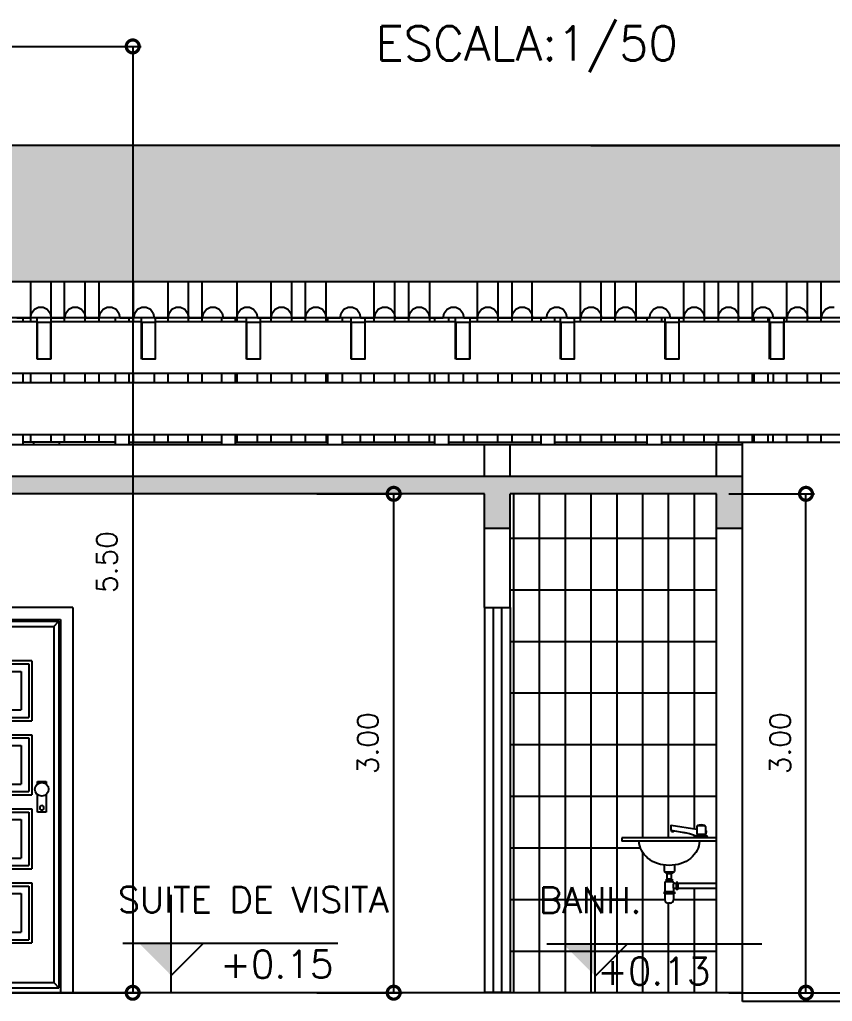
# Model space of a CAD drawing. Extents: x 500 to 638, y 181 to 267.
# Drawn here: x 611.23 to 615.95, y 222.01 to 227.71 of the extents above; entities that cross this region are included whole.
import ezdxf
from ezdxf.enums import TextEntityAlignment as Align

# ---------------------------------------------------------------- set-up
doc = ezdxf.new("R2010")
doc.units = 0
doc.header["$LTSCALE"] = 7
doc.layers.get('0').update_dxf_attribs({"linetype": 'CONTINUOUS'})
doc.layers.get('DEFPOINTS').update_dxf_attribs({"linetype": 'CONTINUOUS'})
for name, color, linetype in [('ACESSÓRIO', 2, 'CONTINUOUS'), ('ALVENARIA', 7, 'CONTINUOUS'), ('COTA', 1, 'CONTINUOUS'), ('HATCH', 30, 'CONTINUOUS'), ('JAPOR', 142, 'CONTINUOUS'), ('TEXTO2', 40, 'CONTINUOUS'), ('TEXTO3', 3, 'CONTINUOUS')]:
    doc.layers.add(name, color=color, linetype=linetype)
doc.styles.add('REGUA60', font='cityb___.ttf', dxfattribs={"width": 1.4})
doc.styles.add('SIMPLEX', font='SIMPLEX.SHX')
doc.dimstyles.new('DIM50', dxfattribs={"dimtxt": 0.12, "dimasz": 0.15, "dimexe": 0.05, "dimexo": 0.09, "dimgap": 0.09, "dimtad": 1, "dimzin": 0, "dimdsep": 46, "dimtxsty": 'SIMPLEX', "dimblk1": 'DOTSMALL', "dimblk2": 'DOTSMALL', "dimsah": 1, "dimcen": 0.09, "dimadec": 0, "dimazin": 0, "dimtfac": 1, "dimtix": 1, "dimtofl": 0, "dimtmove": 2, "dimatfit": 3, "dimldrblk": 'DOTSMALL', "dimfxl": 1, "dimtolj": 1, "dimtzin": 0, "dimarcsym": 0})

# ---------------------------------------------------------------- blocks, each defined once
blk = doc.blocks.new('A$C070D31AF')
at = {"layer": 'JAPOR', "ltscale": 2}
for p, q in [((0.9596, 2.2409), (0, 2.2409)), ((0, 2.2409), (0, 0.0009)), ((0.9596, 2.2409), (0.9596, 0.0009)), ((0.0706, 0.0009), (0.0706, 2.1713)), ((0.0706, 2.1713), (0.8891, 2.1713)), ((0.8891, 2.1713), (0.8891, 0)), ((0.079, 2.1609), (0.879, 2.1609)), ((0.109, 2.1309), (0.079, 2.1609)), ((0.079, 2.1609), (0.079, 0.0309)), ((0.109, 2.1309), (0.109, 0.0609)), ((0.109, 2.1309), (0.849, 2.1309)), ((0.849, 2.1309), (0.879, 2.1609)), ((0.849, 2.1309), (0.849, 0.0609)), ((0.879, 2.1609), (0.879, 0.0309)), ((0.2356, 1.9321), (0.2356, 1.583)), ((0.459, 1.9321), (0.2356, 1.9321)), ((0.2543, 1.9135), (0.2543, 1.6018)), ((0.2543, 1.9135), (0.4403, 1.9135)), ((0.4403, 1.9135), (0.4403, 1.6018)), ((0.459, 1.9321), (0.459, 1.583)), ((0.7225, 1.9321), (0.499, 1.9321)), ((0.499, 1.9321), (0.499, 1.583)), ((0.5178, 1.9135), (0.7037, 1.9135)), ((0.5178, 1.9135), (0.5178, 1.6018)), ((0.7037, 1.9135), (0.7037, 1.6018)), ((0.7225, 1.9321), (0.7225, 1.583)), ((0.2981, 1.8698), (0.2981, 1.6455)), ((0.2981, 1.8698), (0.3965, 1.8698)), ((0.3965, 1.8698), (0.3965, 1.6455)), ((0.5615, 1.8698), (0.66, 1.8698)), ((0.5615, 1.8698), (0.5615, 1.6455)), ((0.66, 1.8698), (0.66, 1.6455)), ((0.2543, 1.6018), (0.4403, 1.6018)), ((0.2981, 1.6455), (0.3965, 1.6455)), ((0.5178, 1.6018), (0.7037, 1.6018)), ((0.5615, 1.6455), (0.66, 1.6455)), ((0.2356, 1.583), (0.459, 1.583)), ((0.499, 1.583), (0.7225, 1.583)), ((0.2356, 1.5018), (0.2356, 1.1525)), ((0.2356, 1.5018), (0.459, 1.5018)), ((0.459, 1.5018), (0.459, 1.1525)), ((0.499, 1.5018), (0.7225, 1.5018)), ((0.499, 1.5018), (0.499, 1.1525)), ((0.7225, 1.5018), (0.7225, 1.1525)), ((0.2543, 1.483), (0.2543, 1.1713)), ((0.2543, 1.483), (0.4403, 1.483)), ((0.2981, 1.4393), (0.2981, 1.215)), ((0.2981, 1.4393), (0.3965, 1.4393)), ((0.3965, 1.4393), (0.3965, 1.215)), ((0.4403, 1.483), (0.4403, 1.1713)), ((0.5178, 1.483), (0.7037, 1.483)), ((0.5178, 1.483), (0.5178, 1.1713)), ((0.5615, 1.4393), (0.66, 1.4393)), ((0.5615, 1.4393), (0.5615, 1.215)), ((0.66, 1.4393), (0.66, 1.215)), ((0.7037, 1.483), (0.7037, 1.1713)), ((0.2981, 1.215), (0.3965, 1.215)), ((0.5615, 1.215), (0.66, 1.215)), ((0.7542, 1.215), (0.7542, 1.2297)), ((0.7542, 1.2297), (0.8051, 1.2297)), ((0.8051, 1.2297), (0.8051, 1.215)), ((0.2356, 1.1525), (0.459, 1.1525)), ((0.2543, 1.1713), (0.4403, 1.1713)), ((0.499, 1.1525), (0.7225, 1.1525)), ((0.5178, 1.1713), (0.7037, 1.1713)), ((0.7542, 1.052), (0.7542, 1.1538)), ((0.8051, 1.1538), (0.8051, 1.052)), ((0.2356, 1.0713), (0.2356, 0.722)), ((0.2356, 1.0713), (0.459, 1.0713)), ((0.2543, 1.0525), (0.2543, 0.7408)), ((0.2543, 1.0525), (0.4403, 1.0525)), ((0.4403, 1.0525), (0.4403, 0.7408)), ((0.459, 1.0713), (0.459, 0.722)), ((0.499, 1.0713), (0.7225, 1.0713)), ((0.499, 1.0713), (0.499, 0.722)), ((0.5178, 1.0525), (0.7037, 1.0525)), ((0.5178, 1.0525), (0.5178, 0.7408)), ((0.7037, 1.0525), (0.7037, 0.7408)), ((0.7225, 1.0713), (0.7225, 0.722)), ((0.8051, 1.052), (0.7542, 1.052)), ((0.2981, 1.0088), (0.2981, 0.7845)), ((0.2981, 1.0088), (0.3965, 1.0088)), ((0.3965, 1.0088), (0.3965, 0.7845)), ((0.5615, 1.0088), (0.66, 1.0088)), ((0.5615, 1.0088), (0.5615, 0.7845)), ((0.66, 1.0088), (0.66, 0.7845)), ((0.2981, 0.7845), (0.3965, 0.7845)), ((0.5615, 0.7845), (0.66, 0.7845)), ((0.2356, 0.722), (0.459, 0.722)), ((0.2543, 0.7408), (0.4403, 0.7408)), ((0.499, 0.722), (0.7225, 0.722)), ((0.5178, 0.7408), (0.7037, 0.7408)), ((0.2356, 0.6408), (0.2356, 0.2915)), ((0.2356, 0.6408), (0.459, 0.6408)), ((0.459, 0.6408), (0.459, 0.2915)), ((0.499, 0.6408), (0.7225, 0.6408)), ((0.499, 0.6408), (0.499, 0.2915)), ((0.7225, 0.6408), (0.7225, 0.2915)), ((0.2543, 0.622), (0.2543, 0.3103)), ((0.2543, 0.622), (0.4403, 0.622)), ((0.2981, 0.5783), (0.2981, 0.354)), ((0.2981, 0.5783), (0.3965, 0.5783)), ((0.3965, 0.5783), (0.3965, 0.354)), ((0.4403, 0.622), (0.4403, 0.3103)), ((0.5178, 0.622), (0.7037, 0.622)), ((0.5178, 0.622), (0.5178, 0.3103)), ((0.5615, 0.5783), (0.66, 0.5783)), ((0.5615, 0.5783), (0.5615, 0.354)), ((0.66, 0.5783), (0.66, 0.354)), ((0.7037, 0.622), (0.7037, 0.3103)), ((0.2981, 0.354), (0.3965, 0.354)), ((0.5615, 0.354), (0.66, 0.354)), ((0.2356, 0.2915), (0.459, 0.2915)), ((0.2543, 0.3103), (0.4403, 0.3103)), ((0.499, 0.2915), (0.7225, 0.2915)), ((0.5178, 0.3103), (0.7037, 0.3103)), ((0.109, 0.0609), (0.079, 0.0309)), ((0.109, 0.0609), (0.849, 0.0609)), ((0.849, 0.0609), (0.879, 0.0309)), ((0.079, 0.0309), (0.879, 0.0309)), ((0.1383, 0.0009), (0.1383, 0)), ((0.9399, 0), (0.9399, 0.0009))]:
    blk.add_line(p, q, dxfattribs=at)
blk.add_circle((0.7796, 1.1844), 0.0398, dxfattribs=at)
blk.add_ellipse((0.7804, 1.0769), major_axis=(0, 0.0145), ratio=0.703678, dxfattribs=at)
blk = doc.blocks.new('A$C6C170713')
at = {"layer": 'ACESSÓRIO'}
for p, q in [((0.2847, 0.45), (0.2832, 0.427)), ((0.2848, 0.4249), (0.3723, 0.409)), ((0.4359, 0.4282), (0.287, 0.4518)), ((0.2873, 0.4163), (0.2884, 0.4222)), ((0.2873, 0.4163), (0.2991, 0.4141)), ((0.2884, 0.4222), (0.3002, 0.42)), ((0.2898, 0.4219), (0.2901, 0.4239)), ((0.2991, 0.4199), (0.2995, 0.4221)), ((0.2991, 0.4141), (0.3002, 0.42)), ((0.4356, 0.4466), (0.4356, 0.4)), ((0.4856, 0.4), (0.4356, 0.4)), ((0.4829, 0.45), (0.4393, 0.45)), ((0.4456, 0.4), (0.4456, 0.3948)), ((0.4756, 0.4), (0.4756, 0.3948)), ((0.4856, 0.4466), (0.4856, 0.4)), ((0.4901, 0.4196), (0.4856, 0.4203)), ((0.4866, 0.3916), (0.4918, 0.4172)), ((0, 0.38), (0, 0.36)), ((0.55, 0.38), (0, 0.38)), ((0.55, 0.36), (0, 0.36)), ((0.4256, 0.3884), (0.4256, 0.38)), ((0.4956, 0.38), (0.4256, 0.38)), ((0.4947, 0.39), (0.4264, 0.39)), ((0.4756, 0.3929), (0.4456, 0.3929)), ((0.4956, 0.3884), (0.4956, 0.38)), ((0.245, 0.2214), (0.245, 0.185)), ((0.3, 0.18), (0.25, 0.18)), ((0.275, 0.18), (0.2575, 0.18)), ((0.2575, 0.18), (0.2575, 0.17)), ((0.2925, 0.18), (0.275, 0.18)), ((0.2925, 0.18), (0.2925, 0.17)), ((0.305, 0.2214), (0.305, 0.185)), ((0.25, 0.12), (0.25, 0.065)), ((0.295, 0.125), (0.255, 0.125)), ((0.275, 0.17), (0.2575, 0.17)), ((0.275, 0.14), (0.2575, 0.14)), ((0.2575, 0.14), (0.2575, 0.13)), ((0.275, 0.13), (0.2575, 0.13)), ((0.26, 0.13), (0.26, 0.125)), ((0.2625, 0.14), (0.2625, 0.17)), ((0.2925, 0.17), (0.275, 0.17)), ((0.2925, 0.14), (0.275, 0.14)), ((0.2925, 0.13), (0.275, 0.13)), ((0.2875, 0.14), (0.2875, 0.17)), ((0.29, 0.13), (0.29, 0.125)), ((0.2925, 0.14), (0.2925, 0.13)), ((0.3, 0.12), (0.3, 0.12)), ((0.3, 0.12), (0.3, 0.12)), ((0.315, 0.115), (0.305, 0.115)), ((0.315, 0.12), (0.315, 0.08)), ((0.325, 0.12), (0.315, 0.12)), ((0.325, 0.12), (0.325, 0.08)), ((0.55, 0.115), (0.325, 0.115)), ((0.245, 0.065), (0.245, 0.055)), ((0.305, 0.065), (0.245, 0.065)), ((0.305, 0.06), (0.245, 0.06)), ((0.3, 0.08), (0.3, 0.065)), ((0.305, 0.085), (0.3036, 0.085)), ((0.315, 0.085), (0.305, 0.085)), ((0.305, 0.065), (0.305, 0.055)), ((0.325, 0.08), (0.315, 0.08)), ((0.55, 0.085), (0.325, 0.085)), ((0.305, 0.055), (0.245, 0.055)), ((0.25, 0.055), (0.25, 0.02)), ((0.28, 0), (0.27, 0)), ((0.3, 0.055), (0.3, 0.02))]:
    blk.add_line(p, q, dxfattribs=at)
blk.add_lwpolyline([(0.45, 0.36, -0.119497), (0.4373, 0.3078, -0.104856), (0.3987, 0.2605, -0.089159), (0.3436, 0.2304, -0.080541), (0.275, 0.2193, -0.080541), (0.2064, 0.2304, -0.089159), (0.1513, 0.2605, -0.104856), (0.1127, 0.3078, -0.119497), (0.1, 0.36, -0.119497)], format="xyb", dxfattribs=at)
for centre, radius, start, end in [((0.2852, 0.4268), 0.002, 176.229, 259.3943), ((0.2867, 0.4498), 0.002, 80.9774, 176.229), ((0.3242, 0.1764), 0.2375, 64.9316, 81.1852), ((0.4406, 0.4466), 0.005, 110.2457, 180), ((0.4606, 0.3924), 0.0628, 69.7543, 110.2457), ((0.4806, 0.4466), 0.005, 0, 69.7543), ((0.4899, 0.4176), 0.002, 348.4582, 82.9774), ((0.4276, 0.3884), 0.002, 101.1509, 180), ((0.4606, 0.2209), 0.1726, 95.5863, 101.1509), ((0.4436, 0.3948), 0.002, 275.5863, 0), ((0.4776, 0.3948), 0.002, 180, 264.4137), ((0.4606, 0.2209), 0.1726, 78.8491, 84.4137), ((0.4936, 0.3884), 0.002, 0, 78.8491), ((0.25, 0.185), 0.005, 180, 270), ((0.3, 0.185), 0.005, 270, 0), ((0.255, 0.12), 0.005, 90, 180), ((0.295, 0.12), 0.005, 360, 90), ((0.305, 0.12), 0.005, 180, 270), ((0.3494, 0.0992), 0.0514, 163.6228, 196.0694), ((0.305, 0.08), 0.005, 90, 180), ((0.27, 0.02), 0.02, 180, 270), ((0.28, 0.02), 0.02, 270, 0)]:
    blk.add_arc(centre, radius, start, end, dxfattribs=at)
blk = doc.blocks.new('NIVELCR')
at = {"linetype": 'ByBlock'}
for p, q in [((0, -1.25), (0, 6.25)), ((-3.75, 2.5), (12.917, 2.5)), ((0, 0), (2.5, 2.5))]:
    blk.add_line(p, q, dxfattribs=at)
blk.add_solid([(-2.5, 2.5), (0, 0), (0, 2.5)], dxfattribs=at)
at = {"color": 0, "linetype": 'ByBlock', "style": 'REGUA60', "width": 1.4}
blk.add_attdef('COTANIVEL', (1.661, 3.512), '', height=1.5, dxfattribs=at)
blk = doc.blocks.new('_DOTSMALL')
at = {"color": 0, "linetype": 'ByBlock', "const_width": 0.5}
blk.add_lwpolyline([(-0.0625, 0, 1), (0.0625, 0, 1)], format="xyb", close=True, dxfattribs=at)
blk = doc.blocks.new('*D198')
at = {"layer": 'COTA', "color": 0, "lineweight": -2}
for p, q in [((612.9533, 224.9576), (613.4512, 224.9576)), ((613.4012, 222.058), (613.4012, 224.9576)), ((612.9533, 222.058), (613.4512, 222.058))]:
    blk.add_line(p, q, dxfattribs=at)
at = {"layer": 'DEFPOINTS', "color": 0}
for p in [(612.8633, 224.9576), (613.4012, 224.9576), (612.8633, 222.058)]:
    blk.add_point(p, dxfattribs=at)
at = {"layer": 'COTA', "color": 0, "lineweight": -2, "xscale": 0.15, "yscale": 0.15, "zscale": 0.15}
for p, rotation in [((613.4012, 224.9576), 90), ((613.4012, 222.058), 270)]:
    blk.add_blockref('_DOTSMALL', p, dxfattribs=dict(at, rotation=rotation))
at = {"layer": 'COTA', "color": 0, "insert": (613.2512, 223.5078), "char_height": 0.12, "attachment_point": 5, "rotation": 90, "style": 'SIMPLEX'}
blk.add_mtext('\\A1;3.00', dxfattribs=at)
blk = doc.blocks.new('*D199')
at = {"layer": 'COTA', "color": 0, "lineweight": -2}
for p, q in [((615.351, 224.9576), (615.8489, 224.9576)), ((615.7989, 222.058), (615.7989, 224.9576)), ((615.351, 222.058), (615.8489, 222.058))]:
    blk.add_line(p, q, dxfattribs=at)
at = {"layer": 'DEFPOINTS', "color": 0}
for p in [(615.261, 224.9576), (615.7989, 224.9576), (615.261, 222.058)]:
    blk.add_point(p, dxfattribs=at)
at = {"layer": 'COTA', "color": 0, "lineweight": -2, "xscale": 0.15, "yscale": 0.15, "zscale": 0.15}
for p, rotation in [((615.7989, 224.9576), 90), ((615.7989, 222.058), 270)]:
    blk.add_blockref('_DOTSMALL', p, dxfattribs=dict(at, rotation=rotation))
at = {"layer": 'COTA', "color": 0, "insert": (615.6489, 223.5078), "char_height": 0.12, "attachment_point": 5, "rotation": 90, "style": 'SIMPLEX'}
blk.add_mtext('\\A1;3.00', dxfattribs=at)
blk = doc.blocks.new('*D209')
at = {"layer": 'COTA', "color": 0, "lineweight": -2}
for p, q in [((610.5967, 227.5583), (611.9334, 227.5583)), ((611.8834, 227.5583), (611.8834, 222.0576)), ((610.5967, 222.0576), (611.9334, 222.0576))]:
    blk.add_line(p, q, dxfattribs=at)
at = {"layer": 'DEFPOINTS', "color": 0}
for p in [(610.5067, 227.5583), (610.5067, 222.0576), (611.8834, 222.0576)]:
    blk.add_point(p, dxfattribs=at)
at = {"layer": 'COTA', "color": 0, "lineweight": -2, "xscale": 0.15, "yscale": 0.15, "zscale": 0.15}
for p, rotation in [((611.8834, 227.5583), 90), ((611.8834, 222.0576), 270)]:
    blk.add_blockref('_DOTSMALL', p, dxfattribs=dict(at, rotation=rotation))
at = {"layer": 'COTA', "color": 0, "insert": (611.7334, 224.5611), "char_height": 0.12, "attachment_point": 5, "rotation": 90, "style": 'SIMPLEX'}
blk.add_mtext('\\A1;5.50', dxfattribs=at)
blk = doc.blocks.new('*D220')
at = {"layer": 'COTA', "color": 0, "lineweight": -2}
for p, q in [((614.5481, 226.9828), (617.6774, 226.9828)), ((617.6274, 226.9828), (617.6274, 222.058)), ((615.7222, 222.058), (617.6774, 222.058))]:
    blk.add_line(p, q, dxfattribs=at)
at = {"layer": 'DEFPOINTS', "color": 0}
for p in [(614.4581, 226.9828), (615.6322, 222.058), (617.6274, 222.058)]:
    blk.add_point(p, dxfattribs=at)
at = {"layer": 'COTA', "color": 0, "lineweight": -2, "xscale": 0.15, "yscale": 0.15, "zscale": 0.15}
for p, rotation in [((617.6274, 226.9828), 90), ((617.6274, 222.058), 270)]:
    blk.add_blockref('_DOTSMALL', p, dxfattribs=dict(at, rotation=rotation))
at = {"layer": 'COTA', "color": 0, "insert": (617.4774, 224.5204), "char_height": 0.12, "attachment_point": 5, "rotation": 90, "style": 'SIMPLEX'}
blk.add_mtext('\\A1;4.90', dxfattribs=at)

msp = doc.modelspace()

# ---------------------------------------------------------------- hatches: boundary and pattern name
at = {"layer": 'COTA'}
h = msp.add_hatch(dxfattribs=at)
h.set_pattern_fill('SPANTILE', color=256, scale=0.15, style=0)
h.set_pattern_definition([(0, (-0.015, 0), (0, 0.15), [0.03, -0.12]), (0, (0.06, 0.03), (0, 0.15), [0.03, -0.12]), (0, (0.06, 0.045), (0, 0.15), [0.03, -0.12]), (90, (0, 0), (-0.15, 9e-18), [0.15]), (45, (0, 0), (0, 0.150000004), [0.042426405, -0.16970563]), (45, (0.015, 0), (0, 0.150000004), [0.02121321, -0.190918824]), (135, (0, 0), (-0.150000004, 0), [0.042426405, -0.16970563]), (135, (0.135, 0), (-0.150000004, 0), [0.02121321, -0.190918824]), (26.565051, (0.03, 0.015), (0.15, 1e-10), [0.03354, -0.301870197]), (153.434949, (-0.03, 0.015), (-0.15, 1e-10), [0.03354, -0.301870197]), (26.565051, (0.03, 0.03), (0.15, 1e-10), [0.03354, -0.301870197]), (153.434949, (-0.03, 0.03), (-0.15, 1e-10), [0.03354, -0.301870197])])
h.paths.add_polyline_path([(619.426, 226.8692), (619.1014, 226.9828), (610.5067, 226.9828), (610.5067, 226.1924), (617.4925, 226.1924)])
at = {"layer": 'HATCH'}
h = msp.add_hatch(dxfattribs=at)
h.set_pattern_fill('AR-CONC', color=256, scale=0.03, style=0)
h.set_pattern_definition([(50, (0, 0), (0.215178055, -0.01882564), [0.0225, -0.2475]), (355, (0, 0), (-0.0416254, 0.22565764), [0.018, -0.198]), (100.4514, (0.01793, -0.00157), (0.173552815, 0.20683186), [0.01912206, -0.21034263]), (46.1842, (0, 0.06), (0.32017231, -0.0496557), [0.03375, -0.37125]), (96.6356, (0.02668, 0.05586), (0.28039881, 0.29223536), [0.02868309, -0.3155139]), (351.1842, (0, 0.06), (0.28039858, 0.29223558), [0.027, -0.297]), (21, (0.03, 0.045), (0.179072116, -0.120785667), [0.0225, -0.2475]), (326, (0.03, 0.045), (0.0729946, 0.21754501), [0.018, -0.198]), (71.4514, (0.04492, 0.03493), (0.25206679, 0.09675915), [0.01912206, -0.21034263]), (37.5, (0, 0), (0.003647957, 0.099868156), [0, -0.1956, 0, -0.201, 0, -0.19875]), (7.5, (0, 0), (0.078920861, 0.118323514), [0, -0.1146, 0, -0.1911, 0, -0.07575]), (327.5, (-0.0669, 0), (0.160146731, -0.006766462), [0, -0.075, 0, -0.234, 0, -0.3105]), (317.5, (-0.0969, 0), (0.17495585, 0.030031495), [0, -0.0975, 0, -0.1554, 0, -0.2205])])
h.paths.add_polyline_path([(613.9288, 224.9576), (613.9288, 224.7576), (614.0788, 224.7576), (614.0788, 224.9576), (615.2788, 224.9576), (615.2788, 224.7576), (615.4288, 224.7576), (615.4288, 225.0576), (610.3567, 225.0576), (610.3567, 224.7576), (610.5067, 224.7576), (610.5067, 224.9576)])
h = msp.add_hatch(dxfattribs=at)
h.set_pattern_fill('_USER', color=256, scale=0.15, angle=90, style=0, pattern_type=0)
h.set_pattern_definition([(90, (0, 0), (-0.15, 9e-18), [])])
h.paths.add_polyline_path([(615.2788, 224.9576), (614.0788, 224.9576), (614.0788, 222.0576), (615.2788, 222.0576), (615.2788, 222.6633), (615.0538, 222.6633), (615.0538, 222.6583), (615.0438, 222.6583), (615.0438, 222.6633), (615.0338, 222.6633, 0.414214), (615.0288, 222.6583), (615.0288, 222.6433), (615.0338, 222.6433), (615.0338, 222.6333), (615.0288, 222.6333), (615.0288, 222.5983, -0.414214), (615.0088, 222.5783), (614.9988, 222.5783, -0.414214), (614.9788, 222.5983), (614.9788, 222.6333), (614.9738, 222.6333), (614.9738, 222.6433), (614.9788, 222.6433), (614.9788, 222.6983, -0.414214), (614.9838, 222.7033), (614.9888, 222.7033), (614.9888, 222.7083), (614.9863, 222.7083), (614.9863, 222.7183), (614.9913, 222.7183), (614.9913, 222.7483), (614.9863, 222.7483), (614.9863, 222.7583), (614.9788, 222.7583, -0.414214), (614.9738, 222.7633), (614.9738, 222.7996, -0.045731), (614.9352, 222.8087, -0.089159), (614.88, 222.8388, -0.104856), (614.8414, 222.886, -0.119497), (614.8288, 222.9383), (614.7288, 222.9383), (614.7288, 222.9583), (615.1544, 222.9583), (615.1544, 222.9695, 0.059323), (615.1011, 222.9873), (615.0294, 223.0003), (615.0279, 222.9923), (615.0161, 222.9945), (615.0176, 223.0024), (615.0136, 223.0031, -0.383212), (615.012, 223.0052), (615.0136, 223.0304), (615.1644, 223.0065), (615.1644, 223.0283, -0.207641), (615.2144, 223.0283), (615.2144, 222.9985), (615.2189, 222.9978, -0.437509), (615.2206, 222.9954), (615.2154, 222.9699, -0.013249), (615.2244, 222.9683), (615.2244, 222.9583), (615.2788, 222.9583)])
h = msp.add_hatch(dxfattribs=at)
h.set_pattern_fill('_USER', color=256, scale=0.3, style=0, pattern_type=0)
h.set_pattern_definition([(0, (0, 0), (0, 0.3), [])])
h.paths.add_polyline_path([(615.2788, 224.9576), (614.0788, 224.9576), (614.0788, 222.0576), (615.2788, 222.0576), (615.2788, 222.6633), (615.0538, 222.6633), (615.0538, 222.6583), (615.0438, 222.6583), (615.0438, 222.6633), (615.0338, 222.6633, 0.414214), (615.0288, 222.6583), (615.0288, 222.6433), (615.0338, 222.6433), (615.0338, 222.6333), (615.0288, 222.6333), (615.0288, 222.5983, -0.414214), (615.0088, 222.5783), (614.9988, 222.5783, -0.414214), (614.9788, 222.5983), (614.9788, 222.6333), (614.9738, 222.6333), (614.9738, 222.6433), (614.9788, 222.6433), (614.9788, 222.6983, -0.414214), (614.9838, 222.7033), (614.9888, 222.7033), (614.9888, 222.7083), (614.9863, 222.7083), (614.9863, 222.7183), (614.9913, 222.7183), (614.9913, 222.7483), (614.9863, 222.7483), (614.9863, 222.7583), (614.9788, 222.7583, -0.414214), (614.9738, 222.7633), (614.9738, 222.7996, -0.045731), (614.9352, 222.8087, -0.089159), (614.88, 222.8388, -0.104856), (614.8414, 222.886, -0.119497), (614.8288, 222.9383), (614.7288, 222.9383), (614.7288, 222.9583), (615.1544, 222.9583), (615.1544, 222.9695, 0.059323), (615.1011, 222.9873), (615.0294, 223.0003), (615.0279, 222.9923), (615.0161, 222.9945), (615.0176, 223.0024), (615.0136, 223.0031, -0.383212), (615.012, 223.0052), (615.0136, 223.0304), (615.1644, 223.0065), (615.1644, 223.0283, -0.207641), (615.2144, 223.0283), (615.2144, 222.9985), (615.2189, 222.9978, -0.437509), (615.2206, 222.9954), (615.2154, 222.9699, -0.013249), (615.2244, 222.9683), (615.2244, 222.9583), (615.2788, 222.9583)])

# ---------------------------------------------------------------- linework, layer by layer
at = {"layer": 'ALVENARIA'}
for p, q in [((619.1014, 226.9828), (610.5067, 226.9828)), ((611.2889, 226.1916), (611.2889, 225.9601)), ((611.4074, 226.1916), (611.4074, 225.7409)), ((611.4865, 225.9601), (611.4865, 226.1916)), ((611.6078, 225.9601), (611.6078, 226.1916)), ((611.6868, 226.1916), (611.6868, 225.9601)), ((611.8872, 225.9601), (611.8872, 226.1916)), ((612.0876, 226.1916), (612.0876, 225.9601)), ((612.2062, 226.1916), (612.2062, 225.9601)), ((612.288, 225.9601), (612.288, 226.1916)), ((612.4884, 226.1916), (612.4884, 225.9601)), ((612.6888, 225.9601), (612.6888, 226.1916)), ((612.8074, 226.1916), (612.8074, 225.9601)), ((612.8864, 226.1916), (612.8864, 225.9601)), ((613.0078, 225.9601), (613.0078, 226.1916)), ((613.2872, 225.9601), (613.2872, 226.1916)), ((613.4085, 225.9601), (613.4085, 226.1916)), ((613.4876, 226.1916), (613.4876, 225.9601)), ((613.6089, 226.1916), (613.6089, 225.9601)), ((613.8884, 225.9601), (613.8884, 226.1916)), ((614.0069, 226.1916), (614.0069, 225.9601)), ((614.0888, 226.1916), (614.0888, 225.9601)), ((614.2073, 225.9601), (614.2073, 226.1916)), ((614.4867, 225.9601), (614.4867, 226.1916)), ((614.6081, 225.9601), (614.6081, 226.1916)), ((614.6871, 226.1916), (614.6871, 225.9601)), ((614.8085, 226.1916), (614.8085, 225.9601)), ((615.0879, 225.9601), (615.0879, 226.1916)), ((615.2065, 226.1916), (615.2065, 225.9601)), ((615.2883, 226.1916), (615.2883, 225.9601)), ((615.4068, 225.9601), (615.4068, 226.1916)), ((615.4887, 225.9601), (615.4887, 226.1916)), ((615.6863, 226.1916), (615.6863, 225.9601)), ((615.8076, 225.9601), (615.8076, 226.1916)), ((615.8867, 225.9601), (615.8867, 226.1916)), ((611.2437, 225.9799), (611.2437, 225.9601)), ((611.3256, 225.9799), (611.3256, 225.7409)), ((611.7828, 225.9601), (611.7828, 225.9799)), ((611.8618, 225.9799), (611.8618, 225.9601)), ((611.9352, 225.7409), (611.9352, 225.9799)), ((612.0143, 225.9799), (612.0143, 225.7409)), ((612.4009, 225.9601), (612.4009, 225.9799)), ((612.48, 225.9799), (612.48, 225.9601)), ((612.5449, 225.7409), (612.5449, 225.9799)), ((612.6239, 225.9799), (612.6239, 225.7409)), ((613.019, 225.9601), (613.019, 225.9799)), ((613.1009, 225.9799), (613.1009, 225.9601)), ((613.1545, 225.7409), (613.1545, 225.9799)), ((613.2336, 225.9799), (613.2336, 225.7409)), ((613.64, 225.9601), (613.64, 225.9799)), ((613.719, 225.9799), (613.719, 225.9601)), ((613.7614, 225.7409), (613.7614, 225.9799)), ((613.8432, 225.9799), (613.8432, 225.7409)), ((614.2581, 225.9601), (614.2581, 225.9799)), ((614.3371, 225.9799), (614.3371, 225.9601)), ((614.371, 225.7409), (614.371, 225.9799)), ((614.45, 225.9799), (614.45, 225.7409)), ((614.8762, 225.9601), (614.8762, 225.9799)), ((614.9581, 225.9799), (614.9581, 225.9601)), ((614.9807, 225.7409), (614.9807, 225.9799)), ((615.0597, 225.9799), (615.0597, 225.7409)), ((615.4972, 225.9601), (615.4972, 225.9799)), ((615.5762, 225.9799), (615.5762, 225.9601)), ((615.5875, 225.7409), (615.5875, 225.9799)), ((615.6693, 225.9799), (615.6693, 225.7409)), ((610.7978, 225.9601), (611.3256, 225.9601)), ((611.4074, 225.9601), (611.9352, 225.9601)), ((612.0143, 225.9601), (612.5449, 225.9601)), ((612.6239, 225.9601), (613.1545, 225.9601)), ((613.2336, 225.9601), (613.7614, 225.9601)), ((613.8432, 225.9601), (614.371, 225.9601)), ((614.45, 225.9601), (614.9807, 225.9601)), ((615.0597, 225.9601), (615.5875, 225.9601)), ((615.6693, 225.9601), (616.1971, 225.9601)), ((605.9911, 225.66), (618.0148, 225.66)), ((611.2437, 225.66), (611.2437, 225.6026)), ((611.2889, 225.66), (611.2889, 225.6026)), ((611.4074, 225.66), (611.4074, 225.6026)), ((611.4865, 225.6026), (611.4865, 225.66)), ((611.6078, 225.6026), (611.6078, 225.66)), ((611.6868, 225.66), (611.6868, 225.6026)), ((611.7828, 225.6026), (611.7828, 225.66)), ((611.8618, 225.66), (611.8618, 225.6026)), ((611.8872, 225.6026), (611.8872, 225.66)), ((612.0086, 225.66), (612.0086, 225.6026)), ((612.0876, 225.66), (612.0876, 225.6026)), ((612.2062, 225.6026), (612.2062, 225.66)), ((612.288, 225.6026), (612.288, 225.66)), ((612.4009, 225.6026), (612.4009, 225.66)), ((612.48, 225.66), (612.48, 225.6026)), ((612.4884, 225.66), (612.4884, 225.6026)), ((612.607, 225.66), (612.607, 225.6026)), ((612.6888, 225.6026), (612.6888, 225.66)), ((612.8074, 225.66), (612.8074, 225.6026)), ((612.8864, 225.66), (612.8864, 225.6026)), ((613.0078, 225.6026), (613.0078, 225.66)), ((613.019, 225.6026), (613.019, 225.66)), ((613.1009, 225.66), (613.1009, 225.6026)), ((613.2082, 225.66), (613.2082, 225.6026)), ((613.2872, 225.6026), (613.2872, 225.66)), ((613.4085, 225.6026), (613.4085, 225.66)), ((613.4876, 225.66), (613.4876, 225.6026)), ((613.6089, 225.66), (613.6089, 225.6026)), ((613.64, 225.6026), (613.64, 225.66)), ((613.719, 225.66), (613.719, 225.6026)), ((613.8065, 225.6026), (613.8065, 225.66)), ((613.8884, 225.6026), (613.8884, 225.66)), ((614.0069, 225.66), (614.0069, 225.6026)), ((614.0888, 225.66), (614.0888, 225.6026)), ((614.2073, 225.6026), (614.2073, 225.66)), ((614.2581, 225.6026), (614.2581, 225.66)), ((614.3371, 225.66), (614.3371, 225.6026)), ((614.4077, 225.66), (614.4077, 225.6026)), ((614.4867, 225.6026), (614.4867, 225.66)), ((614.6081, 225.6026), (614.6081, 225.66)), ((614.6871, 225.66), (614.6871, 225.6026)), ((614.8085, 225.66), (614.8085, 225.6026)), ((614.8762, 225.6026), (614.8762, 225.66)), ((614.9581, 225.66), (614.9581, 225.6026)), ((615.0089, 225.6026), (615.0089, 225.66)), ((615.0879, 225.6026), (615.0879, 225.66)), ((615.2065, 225.66), (615.2065, 225.6026)), ((615.2883, 225.66), (615.2883, 225.6026)), ((615.4068, 225.6026), (615.4068, 225.66)), ((615.4887, 225.6026), (615.4887, 225.66)), ((615.4972, 225.6026), (615.4972, 225.66)), ((615.5762, 225.66), (615.5762, 225.6026)), ((615.6072, 225.66), (615.6072, 225.6026)), ((615.6863, 225.66), (615.6863, 225.6026)), ((615.8076, 225.6026), (615.8076, 225.66)), ((615.8867, 225.6026), (615.8867, 225.66)), ((620.6848, 225.6026), (610.5067, 225.6026)), ((610.5067, 225.3025), (620.6848, 225.3025)), ((611.2437, 225.3025), (611.2437, 225.2451)), ((611.2889, 225.3025), (611.2889, 225.2573)), ((611.4074, 225.3025), (611.4074, 225.2573)), ((611.4865, 225.2573), (611.4865, 225.3025)), ((611.6078, 225.2573), (611.6078, 225.3025)), ((611.6868, 225.3025), (611.6868, 225.2573)), ((611.7828, 225.2451), (611.7828, 225.3025)), ((611.8618, 225.3025), (611.8618, 225.2451)), ((611.8872, 225.2573), (611.8872, 225.3025)), ((612.0086, 225.3025), (612.0086, 225.2573)), ((612.0876, 225.3025), (612.0876, 225.2573)), ((612.2062, 225.2573), (612.2062, 225.3025)), ((612.288, 225.2573), (612.288, 225.3025)), ((612.4009, 225.2451), (612.4009, 225.3025)), ((612.48, 225.3025), (612.48, 225.2451)), ((612.4884, 225.3025), (612.4884, 225.2573)), ((612.607, 225.3025), (612.607, 225.2573)), ((612.6888, 225.2573), (612.6888, 225.3025)), ((612.8074, 225.2573), (612.8074, 225.3025)), ((612.8864, 225.3025), (612.8864, 225.2573)), ((613.0078, 225.3025), (613.0078, 225.2573)), ((613.019, 225.2451), (613.019, 225.3025)), ((613.1009, 225.3025), (613.1009, 225.2451)), ((613.2082, 225.2573), (613.2082, 225.3025)), ((613.2872, 225.2573), (613.2872, 225.3025)), ((613.4085, 225.3025), (613.4085, 225.2573)), ((613.4876, 225.3025), (613.4876, 225.2573)), ((613.6089, 225.2573), (613.6089, 225.3025)), ((613.64, 225.2451), (613.64, 225.3025)), ((613.719, 225.3025), (613.719, 225.2451)), ((613.8065, 225.3025), (613.8065, 225.2573)), ((613.8884, 225.2573), (613.8884, 225.3025)), ((614.0069, 225.2573), (614.0069, 225.3025)), ((614.0888, 225.3025), (614.0888, 225.2573)), ((614.2073, 225.3025), (614.2073, 225.2573)), ((614.2581, 225.2451), (614.2581, 225.3025)), ((614.3371, 225.3025), (614.3371, 225.2451)), ((614.4077, 225.2573), (614.4077, 225.3025)), ((614.4867, 225.2573), (614.4867, 225.3025)), ((614.6081, 225.3025), (614.6081, 225.2573)), ((614.6871, 225.3025), (614.6871, 225.2573)), ((614.8085, 225.2573), (614.8085, 225.3025)), ((614.8762, 225.2451), (614.8762, 225.3025)), ((614.9581, 225.3025), (614.9581, 225.2451)), ((615.0089, 225.3025), (615.0089, 225.2573)), ((615.0879, 225.2573), (615.0879, 225.3025)), ((615.2065, 225.2573), (615.2065, 225.3025)), ((615.2883, 225.3025), (615.2883, 225.2573)), ((615.4068, 225.3025), (615.4068, 225.2573)), ((615.4887, 225.2573), (615.4887, 225.3025)), ((615.4972, 225.2573), (615.4972, 225.3025)), ((615.5762, 225.3025), (615.5762, 225.2573)), ((615.6072, 225.2573), (615.6072, 225.3025)), ((615.6863, 225.3025), (615.6863, 225.2573)), ((615.8076, 225.3025), (615.8076, 225.2573)), ((615.8867, 225.2573), (615.8867, 225.3025)), ((610.5067, 225.2451), (615.4266, 225.2451)), ((611.7828, 225.2573), (611.2437, 225.2573)), ((611.3058, 225.2573), (611.3058, 225.2451)), ((611.4554, 225.2573), (611.4554, 225.2451)), ((611.8618, 225.2573), (612.4009, 225.2573)), ((612.48, 225.2573), (613.019, 225.2573)), ((613.1009, 225.2573), (613.64, 225.2573)), ((613.719, 225.2573), (614.2581, 225.2573)), ((613.9288, 225.0576), (613.9288, 225.2451)), ((614.0788, 225.0576), (614.0788, 225.2451)), ((614.3371, 225.2573), (614.8762, 225.2573)), ((614.9581, 225.2573), (622.7472, 225.2573)), ((615.2788, 225.2583), (615.4288, 225.2583)), ((615.2788, 225.0576), (615.2788, 225.2583)), ((615.4288, 222.0076), (615.4288, 225.2583)), ((615.4288, 225.0576), (610.3567, 225.0576)), ((613.9288, 224.9576), (610.5067, 224.9576)), ((613.9288, 224.2966), (613.9288, 224.9576)), ((615.2788, 224.9576), (614.0788, 224.9576)), ((614.0788, 224.2966), (614.0788, 224.9576)), ((615.2788, 222.0583), (615.2788, 224.9576)), ((613.9288, 224.7576), (614.0788, 224.7576)), ((615.2788, 224.7576), (615.4288, 224.7576)), ((613.9288, 224.2966), (614.0788, 224.2966)), ((615.4288, 222.0576), (610.5067, 222.0576)), ((611.255, 222.0576), (611.255, 222.0567)), ((611.3764, 222.0567), (611.3764, 222.0585)), ((614.0788, 222.0583), (613.9288, 222.0583)), ((614.4783, 222.0576), (614.4783, 222.0567)), ((623.4287, 222.0076), (615.4288, 222.0076))]:
    msp.add_line(p, q, dxfattribs=at)
for points in [[(607.8887, 225.9805), (606.293, 225.9805), (606.293, 226.1924), (617.4925, 226.1924), (617.4925, 225.9805), (607.8887, 225.9805)], [(611.209, 225.9805), (611.289, 225.9805), (611.2949, 226.0081), (611.3116, 226.0302), (611.3356, 226.0425), (611.3623, 226.0425), (611.3864, 226.0302), (611.403, 226.0081), (611.409, 225.9805), (611.489, 225.9805), (611.4949, 226.0081), (611.5116, 226.0302), (611.5356, 226.0425), (611.5623, 226.0425), (611.5864, 226.0302), (611.603, 226.0081), (611.609, 225.9805), (611.689, 225.9805), (611.6949, 226.0081), (611.7116, 226.0302), (611.7356, 226.0425), (611.7623, 226.0425), (611.7864, 226.0302), (611.803, 226.0081), (611.809, 225.9805), (611.889, 225.9805), (611.8949, 226.0081), (611.9116, 226.0302), (611.9356, 226.0425), (611.9623, 226.0425), (611.9864, 226.0302), (612.003, 226.0081), (612.009, 225.9805), (612.089, 225.9805), (612.0949, 226.0081), (612.1116, 226.0302), (612.1356, 226.0425), (612.1623, 226.0425), (612.1864, 226.0302), (612.203, 226.0081), (612.209, 225.9805), (612.289, 225.9805), (612.2949, 226.0081), (612.3116, 226.0302), (612.3356, 226.0425), (612.3623, 226.0425), (612.3864, 226.0302), (612.403, 226.0081), (612.409, 225.9805), (612.489, 225.9805), (612.4949, 226.0081), (612.5116, 226.0302), (612.5356, 226.0425), (612.5623, 226.0425), (612.5864, 226.0302), (612.603, 226.0081), (612.609, 225.9805), (612.689, 225.9805), (612.6949, 226.0081), (612.7116, 226.0302), (612.7356, 226.0425), (612.7623, 226.0425), (612.7864, 226.0302), (612.803, 226.0081), (612.809, 225.9805), (612.889, 225.9805), (612.8949, 226.0081), (612.9116, 226.0302), (612.9356, 226.0425), (612.9623, 226.0425), (612.9864, 226.0302), (613.003, 226.0081), (613.009, 225.9805), (613.089, 225.9805), (613.0949, 226.0081), (613.1116, 226.0302), (613.1356, 226.0425), (613.1623, 226.0425), (613.1864, 226.0302), (613.203, 226.0081), (613.209, 225.9805), (613.289, 225.9805), (613.2949, 226.0081), (613.3116, 226.0302), (613.3356, 226.0425), (613.3623, 226.0425), (613.3864, 226.0302), (613.403, 226.0081), (613.409, 225.9805), (613.489, 225.9805), (613.4949, 226.0081), (613.5116, 226.0302), (613.5356, 226.0425), (613.5623, 226.0425), (613.5864, 226.0302), (613.603, 226.0081), (613.609, 225.9805), (613.689, 225.9805), (613.6949, 226.0081), (613.7116, 226.0302), (613.7356, 226.0425), (613.7623, 226.0425), (613.7864, 226.0302), (613.803, 226.0081), (613.809, 225.9805), (613.889, 225.9805), (613.8949, 226.0081), (613.9116, 226.0302), (613.9356, 226.0425), (613.9623, 226.0425), (613.9864, 226.0302), (614.003, 226.0081), (614.009, 225.9805), (614.089, 225.9805), (614.0949, 226.0081), (614.1116, 226.0302), (614.1356, 226.0425), (614.1623, 226.0425), (614.1864, 226.0302), (614.203, 226.0081), (614.209, 225.9805), (614.289, 225.9805), (614.2949, 226.0081), (614.3116, 226.0302), (614.3356, 226.0425), (614.3623, 226.0425), (614.3864, 226.0302), (614.403, 226.0081), (614.409, 225.9805), (614.489, 225.9805), (614.4949, 226.0081), (614.5116, 226.0302), (614.5356, 226.0425), (614.5623, 226.0425), (614.5864, 226.0302), (614.603, 226.0081), (614.609, 225.9805), (614.689, 225.9805), (614.6949, 226.0081), (614.7116, 226.0302), (614.7356, 226.0425), (614.7623, 226.0425), (614.7864, 226.0302), (614.803, 226.0081), (614.809, 225.9805), (614.889, 225.9805), (614.8949, 226.0081), (614.9116, 226.0302), (614.9356, 226.0425), (614.9623, 226.0425), (614.9864, 226.0302), (615.003, 226.0081), (615.009, 225.9805), (615.089, 225.9805), (615.0949, 226.0081), (615.1116, 226.0302), (615.1356, 226.0425), (615.1623, 226.0425), (615.1864, 226.0302), (615.203, 226.0081), (615.209, 225.9805), (615.289, 225.9805), (615.2949, 226.0081), (615.3116, 226.0302), (615.3356, 226.0425), (615.3623, 226.0425), (615.3864, 226.0302), (615.403, 226.0081), (615.409, 225.9805), (615.489, 225.9805), (615.4949, 226.0081), (615.5116, 226.0302), (615.5356, 226.0425), (615.5623, 226.0425), (615.5864, 226.0302), (615.603, 226.0081), (615.609, 225.9805), (615.689, 225.9805), (615.6949, 226.0081), (615.7116, 226.0302), (615.7356, 226.0425), (615.7623, 226.0425), (615.7864, 226.0302), (615.803, 226.0081), (615.809, 225.9805), (615.889, 225.9805), (615.8949, 226.0081), (615.9116, 226.0302), (615.9356, 226.0425), (615.9623, 226.0425)], [(611.3278, 225.7422), (611.4078, 225.7422), (611.4078, 225.9541), (611.3278, 225.9541), (611.3278, 225.7422)], [(611.9368, 225.7422), (612.0168, 225.7422), (612.0168, 225.9541), (611.9368, 225.9541), (611.9368, 225.7422)], [(612.5457, 225.7422), (612.6257, 225.7422), (612.6257, 225.9541), (612.5457, 225.9541), (612.5457, 225.7422)], [(613.1546, 225.7422), (613.2346, 225.7422), (613.2346, 225.9541), (613.1546, 225.9541), (613.1546, 225.7422)], [(613.7635, 225.7422), (613.8435, 225.7422), (613.8435, 225.9541), (613.7635, 225.9541), (613.7635, 225.7422)], [(614.3724, 225.7422), (614.4524, 225.7422), (614.4524, 225.9541), (614.3724, 225.9541), (614.3724, 225.7422)], [(614.9814, 225.7422), (615.0614, 225.7422), (615.0614, 225.9541), (614.9814, 225.9541), (614.9814, 225.7422)], [(615.5903, 225.7422), (615.6703, 225.7422), (615.6703, 225.9541), (615.5903, 225.9541), (615.5903, 225.7422)]]:
    msp.add_lwpolyline(points, dxfattribs=at)
at = {"layer": 'JAPOR'}
for p, q in [((613.9288, 224.2966), (613.9288, 222.0583)), ((613.9788, 224.2966), (613.9788, 222.0583)), ((614.0288, 224.2966), (614.0288, 222.0583)), ((614.0788, 224.2966), (614.0788, 222.0583))]:
    msp.add_line(p, q, dxfattribs=at)

# ---------------------------------------------------------------- block references
at = {"layer": 'ACESSÓRIO'}
msp.add_blockref('A$C6C170713', (614.7288, 222.5783), dxfattribs=at)
at = {"layer": 'JAPOR'}
msp.add_blockref('A$C070D31AF', (610.5748, 222.0557), dxfattribs=at)
at = {"layer": 'TEXTO2', "xscale": 0.07500000000004547, "yscale": 0.07500000000001705, "zscale": 0.075}
for p in [(612.1071, 222.1579), (614.5733, 222.1548)]:
    msp.add_blockref('NIVELCR', p, dxfattribs=at)

# ---------------------------------------------------------------- texts
at = {"layer": 'TEXTO2', "style": 'SIMPLEX'}
for s, height, p in [('ESCALA:1/50', 0.2, (613.2966, 227.4759)), ('+0.15', 0.16, (612.3924, 222.1435)), ('+0.13', 0.16, (614.585, 222.1034))]:
    msp.add_text(s, height=height, dxfattribs=at).set_placement(p)
at = {"layer": 'TEXTO3', "style": 'SIMPLEX'}
for s, p in [('SUITE DE VISITA', (612.5842, 222.524)), ('BANH.', (614.5439, 222.521))]:
    msp.add_text(s, height=0.15, dxfattribs=at).set_placement(p, align=Align.CENTER)

# ---------------------------------------------------------------- dimensions: what is measured, and where the dimension line sits
at = {"layer": 'COTA'}
dim = msp.add_linear_dim(base=(611.8834, 222.0576), p1=(610.5067, 227.5583), p2=(610.5067, 222.0576), angle=90, dimstyle='DIM50', dxfattribs=at)
dim.commit()
dim.dimension.update_dxf_attribs({"geometry": '*D209', "text_midpoint": (611.7334, 224.5611), "dimtype": 160})
for base, p1, p2, text, picture, middle in [((617.6274, 222.058), (614.4581, 226.9828), (615.6322, 222.058), '4.90', '*D220', (617.4774, 224.5204)), ((613.4012, 224.9576), (612.8633, 222.058), (612.8633, 224.9576), '3.00', '*D198', (613.2512, 223.5078)), ((615.7989, 224.9576), (615.261, 222.058), (615.261, 224.9576), '3.00', '*D199', (615.6489, 223.5078))]:
    dim = msp.add_linear_dim(base=base, p1=p1, p2=p2, angle=90, text=text, dimstyle='DIM50', dxfattribs=at)
    dim.commit()
    dim.dimension.update_dxf_attribs({"geometry": picture, "text_midpoint": middle})

doc.saveas('drawing.dxf')
